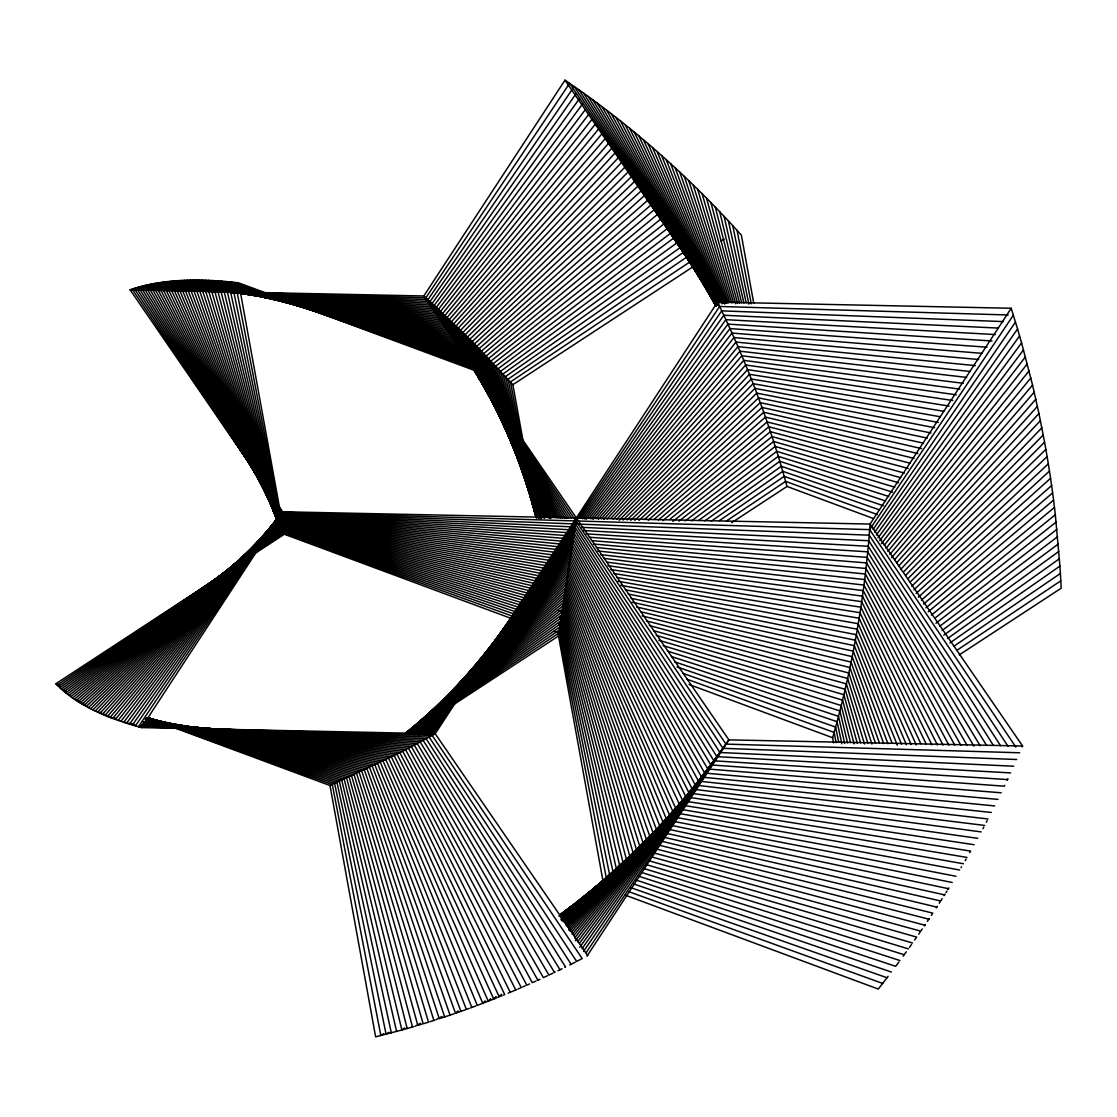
<?xml version="1.0" encoding="UTF-8"?>
<svg xmlns="http://www.w3.org/2000/svg" width="1117" height="1117" viewBox="0 0 1117 1117"><rect width="100%" height="100%" fill="white"/><g stroke="black" fill="none" stroke-linecap="round" stroke-linejoin="round"><path stroke-width="1.5" d="M564.923 535.462L280.046 514.811C275.299 521.164 279.725 528.955 284.36 534.219L511.181 618.427M576.358 517.925L558.5 635.992L452.245 705.525M833.575 742.889L832.64 737.751C852.397 668.064 864.963 596.324 870.059 524.068L1011.206 308.264L717.505 302.121L564.965 80.173L423.818 295.977L130.117 289.834L282.657 511.781L870.059 524.068L1022.6 746.016L1022.237 746.868M1019.667 752.774L725.924 744.104L425.87 297.806L132.127 289.135L130.117 289.834M1016.693 759.504L722.936 748.306L575.437 523.985M1013.691 766.206L719.92 752.495L574.976 527.015L281.219 513.289L280.172 514.616M1010.634 772.894L716.905 756.656L574.529 530.03L280.8 513.792L138.424 287.181L132.127 289.135L282.154 512.284L869.64 529.626L1015.8 747.008M1007.143 780.378L1007.925 778.717M1004.783 785.363L1004.378 786.186L710.817 764.894L573.607 536.09L424.6 733.869M987.177 820.59L986.325 822.21M983.77 827.069L982.904 828.674M969.724 852.676L970.617 851.098L683.073 805.315M966.107 859.015L965.2 860.593M961.081 867.672L961.542 866.89M959.685 870.017L676.888 817.532M955.97 876.273L675.38 821.707M952.215 882.5L668.72 824.849M947.928 889.467L948.892 887.917M946.979 891.003L946.015 892.553M944.088 895.625L945.052 894.089M942.162 898.682L941.184 900.218M940.696 900.986L664.043 837.289M940.207 901.754L939.243 903.276M936.297 907.842L937.275 906.32M221.766 575.171L55.85 683.758C78.79 707.117 110.541 719.083 141.496 727.6L282.657 511.781L281.666 512.787L869.208 535.169L1008.079 746.393M587.053 956.054L728.898 739.873L1022.6 746.016M932.835 913.148L659.156 845.178M932.346 913.915L931.355 915.423M927.347 921.441L929.358 918.439M282.21 512.228L138.424 726.762L432.167 735.433L582.194 958.581M425.87 297.806L569.6 83.328L564.965 80.173M432.167 735.433L719.627 306.477L1008.162 314.98M586.076 952.787L725.924 744.104M869.64 529.626L1013.37 315.134M924.331 925.951L925.337 924.443M922.293 928.939L921.288 930.419M920.771 931.173L652.551 857.172M920.268 931.913L918.732 934.147M135.394 725.924L281.666 512.787L134.18 288.465L427.951 299.649L471.919 341.216L512.871 384.681L523.105 441.103M571.611 518.148L427.951 299.649L574.236 86.526L569.6 83.328L719.627 306.477M174.978 727.977L329.99 785.53L400.584 752.383L429.165 737.108L577.405 521.122M579.36 518.26L721.722 310.847L1003.317 321.584M583.521 951.433L722.936 748.306M873.131 529.458L1015.493 322.045M914.614 940.067L916.68 937.107L649.2 860.844M132.392 725.045L281.61 512.857M281.219 513.289L136.274 287.809L430.045 301.534L575.869 94.023M429.151 734.511L574.976 527.015M580.98 518.483L723.802 315.245L998.444 328.077M582.097 948.612L719.92 752.495M874.737 532.195L1017.559 328.97L1011.206 308.264M911.514 944.493L909.433 947.425M280.8 513.792L129.446 724.165L134.668 724.458M266.46 293.212L238.717 282.908C205.43 278.929 171.013 278.217 138.424 287.181L432.139 303.419L579.43 98.701M427.239 734.763L574.529 530.03M582.655 518.735L725.868 319.671L995.261 334.555M579.779 947.258L716.905 756.656M876.37 534.987L1019.598 335.91M906.292 951.824L903.122 956.194M568.846 532.725L280.409 514.295L126.556 723.258L131.764 723.593M280.409 514.295L140.602 286.58L434.262 305.346L582.962 103.392M425.368 735.014L574.068 533.06L713.875 760.789L1007.534 779.554M584.386 519.042L727.921 324.112L992.036 340.978M579.625 943.097L713.875 760.789M878.046 537.808L1021.58 342.863L1017.559 328.97M898.892 961.988L895.68 966.317L635.755 879.931M142.836 285.994L436.398 307.287L585.406 109.508M586.202 519.377L729.959 328.566L987.051 347.205M577.559 941.785L710.817 764.894M879.763 540.656L1023.521 349.844M706.991 770.004L692.247 789.105L569.963 931.061M888.127 976.342L878.283 989.062L625.352 895.164M120.887 721.387L279.711 515.314L562.731 538.268M588.896 114.171L438.548 309.241L476.373 373.846M422.785 734.19L573.147 539.12L707.759 768.985L1001.195 792.791M589.036 518.511L731.984 333.048L982.011 353.335M575.395 940.709L707.759 768.985L728.898 739.873L423.818 295.977L427.951 299.649M881.411 543.686L1025.42 356.854M118.109 720.423L279.404 515.831L562.284 541.214M592.317 118.905L440.698 311.224L558.891 517.995M421.081 734.469L572.686 542.15L704.687 773.062L574.571 938.098M590.977 518.958L733.981 337.543L978.674 359.506M884.259 545.278L1027.277 363.863M690.683 791.073L687.932 794.522M687.541 795.011L686.746 796.002M115.4 719.446L279.138 516.333L560.092 543.979M595.696 123.68L442.877 313.235L476.694 373.874M419.406 734.735L572.239 545.166L701.588 777.097L994.688 805.929M592.973 519.447L735.977 342.067L975.309 365.622M573.873 935.515L701.588 777.097M886.074 548.279L1029.078 370.9M686.355 796.491L682.403 801.364M112.719 718.44L278.887 516.864L557.914 546.716M599.047 128.469L445.069 315.273L480.91 381.162M417.786 735L571.778 548.196L698.488 781.132L991.379 812.464M596.143 518.637L737.946 346.619L970.184 371.472M572.197 934.329L698.488 781.132M887.931 551.323L1030.837 377.951M678.438 806.209L676.832 808.136M676.036 809.099L568.567 569.391L482.027 659.588M557.467 549.62L278.678 517.38L110.094 717.421L115.288 718.022M602.356 133.286L447.261 317.326L479.905 378.886M417.339 733.939L571.318 551.226L695.374 785.125L988.028 818.97M598.293 519.223L739.901 351.185L966.75 377.42M571.75 931.829L695.374 785.125M889.816 554.395L1032.555 385.03L1021.58 342.863M555.289 552.315L278.482 517.897L107.511 716.388L110.96 716.821M605.735 138.005L449.467 319.406L480.617 379.668M415.733 734.344L570.857 554.255L692.247 789.105M601.435 518.763L741.842 355.764L963.287 383.299M891.548 557.746L1034.216 392.109M553.124 554.981L278.328 518.428L104.97 715.341L108.419 715.802M608.988 142.85L451.701 321.514L481.371 380.45M414.267 734.637L570.41 557.285L689.105 793.056L568.567 929.986M603.697 519.461L743.768 360.358L959.796 389.107M894.619 559.617L1035.836 399.216M550.96 557.62L278.203 518.958L102.471 714.28L105.933 714.768M612.2 147.723L453.935 323.637L483.703 384.36M414.002 733.646L569.949 560.301L685.964 796.979L977.696 838.322M607.187 518.916L745.667 364.98L956.278 394.832M568.427 927.627L685.964 796.979M896.602 562.856L1037.414 406.337M548.796 560.217L278.105 519.489L100.027 713.205L103.476 713.721M615.383 152.61L456.183 325.787L484.694 385.574M412.648 733.953L466.892 674.947M469.252 672.378L473.971 667.24M476.331 664.685L569.488 563.331L682.794 800.889M610.762 518.442L747.566 369.629L952.731 400.5M567.227 926.593L656.852 829.107M659.212 826.538L678.075 806.013M898.613 566.124L1038.936 413.472L1032.555 385.03M262.509 536.565L97.64 712.101L101.075 712.66M266.083 532.753L278.035 520.033L548.363 563.08M618.525 157.511L458.431 327.965L484.806 384.793M412.522 732.989L475.842 665.578M481.818 659.225L569.028 566.361L679.625 804.757M613.233 519.293L749.423 374.293L949.171 406.085M497.847 997.397L501.617 994.298M566.124 925.602L637.807 849.283M640.195 846.742L654.534 831.481M658.122 827.655L672.462 812.394M674.85 809.853L678.424 806.041M900.637 569.447L1040.43 420.62M95.28 710.998L263.57 535.615M265.972 533.102L277.993 520.578L546.227 565.635M621.778 162.286L460.707 330.157L487.138 388.772M411.112 733.506L473.608 668.357M616.654 519.279L751.28 378.97L943.851 411.321M496.13 996.532L493.728 999.045L483.452 1003.052M565.858 923.871L669.223 816.136M903.625 571.848L1041.854 427.783M92.99 709.867L277.979 521.122L544.077 568.162M624.864 167.229L462.983 332.377L488.045 389.61M409.897 733.841L451.268 691.618M453.711 689.147L465.873 676.72M481.706 660.58L568.12 572.421L673.244 812.45M619.237 520.257L753.109 383.676L940.235 416.753M490.684 998.71L488.241 1001.195L383.117 761.166L201.144 728.996M564.923 922.963L652.551 833.561M654.981 831.076L663.512 822.391M665.941 819.906L669.586 816.178M905.705 575.283L1043.25 434.96M90.728 708.736L263.221 536.453M266.907 532.753L278.007 521.681L541.954 570.675M629.136 170.957L465.272 334.625L490.531 394.022M409.953 732.961L457.998 684.972M460.469 682.515L466.627 676.357M481.413 661.585L567.659 575.45L669.348 814.656M623.104 520.061L754.924 388.395L938.322 422.421M485.225 1000.86L482.767 1003.317L380.38 762.506L198.7 728.773M564.085 922.097L652.789 833.491M655.246 831.034L660.175 826.105M667.575 818.719L670.032 816.262M907.828 578.746L1044.577 442.15L1038.936 413.472M88.522 707.592L263.081 536.872M266.823 533.214L278.049 522.239L541.536 573.482M632.166 175.941L467.576 336.901L491.48 394.873M408.85 733.338L451.24 691.87M456.225 686.997L462.466 680.895M479.919 663.833L567.199 578.466L666.821 820.046M627.056 519.936L756.726 393.128L934.664 427.727M563.331 921.26L653.11 833.464M909.964 582.264L1045.875 449.355M86.358 706.419L258.069 542.01M260.582 539.609L263.081 537.207M266.851 533.605L278.119 522.812L539.413 575.939M635.336 180.772L469.894 339.191L493.784 398.964M408.822 732.71L450.179 693.112M480.254 664.308L566.738 581.496L662.953 822.196M630.658 520.299L758.499 397.875L930.992 432.963M562.074 921.022L652.314 834.608M911.751 586.188L1047.118 456.574L1044.577 442.15M84.25 705.246L261.741 538.827M268.08 532.893L278.231 523.384L537.305 578.369M638.296 185.785L472.212 341.509L494.789 399.83M407.803 733.115L444.566 698.642M477.531 667.729L566.277 584.526L659.728 825.924M634.749 520.34L760.258 402.651L927.292 438.115M561.474 920.254L648.949 838.239M913.929 589.804L1048.318 463.806L1047.118 456.574M250.152 549.857L82.183 704.059L85.59 704.813M256.561 543.965L261.699 539.26M268.108 533.367L278.356 523.957L535.211 580.784M641.228 190.825L474.543 343.854L497.051 403.963M406.839 733.52L440.168 702.914M474.795 671.135L565.83 587.556L656.503 829.624M638.91 520.452L762.003 407.454L923.591 443.198M560.943 919.542L645.57 841.855M916.122 593.476L1049.463 471.053L1048.318 463.806M251.297 549.019L80.173 702.858L83.566 703.64M260.373 540.851L262.97 538.52M265.567 536.188L278.524 524.543L534.82 583.549M645.417 194.707L476.875 346.214L498.252 405.262M407.202 732.766L434.429 708.29M437.026 705.958L443.505 700.136M475.912 670.996L565.37 590.586L653.263 833.31M644.453 519.489L763.721 412.257L921.567 448.601M192.194 728.647L367.018 768.901L455.513 1013.259L458.096 1010.927M561.809 917.699L602.007 881.564M605.889 878.06L626.637 859.42M629.22 857.088L634.414 852.425M638.296 848.934L642.191 845.429M918.328 597.176L1050.566 478.299L1049.463 471.053M251.367 549.201L78.204 701.644L81.597 702.453M260.484 541.173L263.095 538.883M265.692 536.593L278.719 525.13L532.739 585.908M648.488 199.594L479.221 348.602L499.355 406.155M406.071 733.45L433.41 709.379M437.319 705.944L441.215 702.495M472.463 674.989L564.909 593.602L650.024 836.968M648.237 520.243L765.424 417.088L917.825 453.558M560.762 917.699L615.439 869.557M618.05 867.267L623.258 862.673M921.413 600.192L1051.614 485.56L1050.566 478.299M236.832 562.033L76.291 700.429L79.67 701.267M239.457 559.757L244.721 555.219M260.512 541.605L263.151 539.343M265.776 537.068L278.929 525.73L530.659 588.24M651.323 204.69L481.581 351.031L501.044 408.724M406.546 732.766L436.817 706.67M472.337 676.05L564.448 596.632L646.771 840.598M653.934 519.489L767.1 421.933L914.083 458.431M560.469 917.113L614.42 870.604M618.371 867.197L621.01 864.935M923.661 604.018L1052.619 492.848L1051.614 485.56M244.609 555.512L74.42 699.2L77.785 700.066M261.895 540.921L279.18 526.33L530.282 590.977M654.143 209.787L483.94 353.461L502.748 411.293M405.764 733.241L432.363 710.789M469.587 679.359L563.987 599.661L643.504 844.201M658.402 519.963L768.761 426.792L910.313 463.248M441.941 1016.484L435.909 1019.821M560.273 916.582L605.484 878.409M608.137 876.161L612.13 872.796M925.923 607.885L1053.568 500.123L1052.619 492.848M72.605 697.957L244.539 555.819M261.992 541.382L279.459 526.945L528.243 593.281M658.248 213.794L486.314 355.932L504.968 415.552M405.038 733.729L434.583 709.295M466.822 682.641L563.54 602.691L640.236 847.789M662.94 520.508L770.395 431.679L908.233 468.428M560.162 916.08L582.99 897.202M585.685 894.982L589.706 891.645M592.401 889.425L596.422 886.088M599.117 883.868L603.138 880.545M928.213 611.809L1054.476 507.425L1053.568 500.123M70.832 696.701L244.721 555.931M262.244 541.745L279.767 527.559L526.191 595.543M661.236 218.737L488.701 358.417L506.294 416.906M430.98 712.66L405.373 733.394L419.238 722.713M467.367 683.199L563.08 605.721L636.955 851.349M669.572 519.503L772.015 436.579L904.449 473.105M559.282 916.303L598.363 884.664M931.313 615.118L1055.328 514.728L1054.476 507.425M69.114 695.444L244.707 556.238M262.397 542.22L280.102 528.187L525.842 598.251M663.959 223.889L491.089 360.931L507.998 419.531M406.085 732.836L421.053 720.968M423.776 718.803L427.867 715.564M464.616 686.438L562.619 608.737L633.185 853.206M672.881 521.346L773.606 441.494L900.665 477.713M559.282 915.898L572.895 905.105M575.618 902.955L600.122 883.533M934.985 618.078L1056.137 522.044M67.439 694.174L236.483 562.954M262.593 542.694L280.465 528.816L523.831 600.485M668.022 227.994L493.477 363.472L509.729 422.198M464.588 687.513L562.158 611.767L629.918 856.711M678.982 521.094L775.184 446.423L898.529 482.739M420.564 1023.284L415.161 1026.216M559.38 915.535L573.119 904.868M575.869 902.745L578.62 900.609M581.371 898.473L584.121 896.337M586.872 894.2L596.492 886.744M935.948 623.244L1056.891 529.374M65.819 692.889L232.294 566.375M260.038 545.278L280.842 529.472L525.144 603.697M670.689 233.188L495.878 366.041L511.446 424.865M406.323 732.892L413.262 727.614M416.041 725.505L418.805 723.397M463.206 689.664L561.711 614.797L626.637 860.202M685.182 520.955L776.734 451.366L894.731 487.221M559.547 915.228L577.587 901.517M939.676 626.33L1057.59 536.705M64.241 691.605L232.266 566.584M260.261 545.752L281.261 530.114L519.824 604.856M674.71 237.349L498.294 368.624L512.759 425.87M405.834 733.478L412.829 728.27M460.441 692.847L561.251 617.827L623.356 863.664M691.465 520.927L778.27 456.336L892.581 492.136M562.591 912.868L577.992 901.405M942.036 630.519L1058.246 544.035M231.177 567.59L62.72 690.32L66.015 691.381M259.256 547.135L281.707 530.784L519.503 607.522M677.586 242.375L500.709 371.235L514.909 430.268M406.365 733.352L413.388 728.228M461.126 693.462L560.79 620.857M698.362 520.634L779.778 461.307L888.769 496.493M404.689 1027.961L401.883 1030L375.633 1036.827L329.99 785.53M560.511 914.446L567.534 909.322M943.753 635.252L1058.86 551.393M226.946 570.843L61.24 689.021L64.549 690.111M258.111 548.615L282.182 531.441L517.283 609.575M680.169 247.625L503.125 373.874L515.97 430.003M458.361 696.603L560.329 623.886L616.375 868.775M704.799 520.857L781.272 466.306L885.572 500.975M562.298 913.273L567.967 909.238M947.537 638.533L1059.419 558.737M59.815 687.709L224.112 573.021M256.966 550.081L282.685 532.125L515.328 611.669M684.135 251.87L505.554 376.541L518.12 434.443M455.582 699.717L559.868 626.902M711.306 521.192L782.738 471.318L883.379 505.736M562.759 913.175L568.483 909.182M949.925 642.903L1059.921 566.11L1055.328 514.728M58.447 686.397L222.702 574.166M255.835 551.519L283.215 532.809L515.021 614.322M688.086 256.17L507.984 379.235L519.531 435.504M455.68 700.82L559.422 629.932L609.798 875.519M719.348 520.648L784.19 476.345L879.54 509.883M388.953 1032.248L386.077 1034.216L334.653 783.52L175.174 727.446M953.764 646.324L1060.382 573.468L1059.921 566.11M224.587 573.091L57.121 685.084L60.402 686.271M254.899 552.817L283.774 533.507L513.094 616.389M689.426 262.23L510.427 381.944L521.653 440M721.191 240.993L724.081 239.066M455.01 702.467L558.961 632.962L606.168 877.152M726.413 520.969L785.614 481.399L877.334 514.546M383.731 1033.616L380.841 1035.543L332.308 784.525L175.062 727.698M956.85 650.345L1060.787 580.84L1060.382 573.468M252.33 555.177L284.36 534.219M512.871 384.681L693.336 266.572M731.705 522.644L787.01 486.453L873.494 518.553M959.266 654.897L1061.15 588.226L1060.787 580.84M140.602 726.12L429.165 737.108L435.197 733.729L717.505 302.121C746.338 361.224 769.627 423.022 787.01 486.453M581.496 958.944L576.651 961.444L429.165 737.108M575.269 962.142L569.712 964.948M564.867 967.364L565.551 967.015L423.175 740.403L251.116 730.895M562.088 968.732L557.928 970.757M555.163 972.097L554.465 972.418L417.255 743.615L243.548 731.021M553.083 973.089L548.922 975.057L414.323 745.193L240.686 731.104M547.539 975.713L543.393 977.654L411.405 746.742L236.12 731.007M539.93 979.246L537.165 980.517M535.783 981.145L533.004 982.402M532.32 982.709L405.611 749.786L143.911 721.777M529.556 983.951L526.791 985.166L402.734 751.28L205.333 728.438M525.409 985.78L522.644 986.995M517.813 989.076L521.262 987.596L399.872 752.746L204.383 728.438M510.93 992.008L516.431 989.676M510.232 992.301L394.217 755.623L221.585 731.16M509.547 992.594L508.165 993.167M503.348 995.149L504.73 994.591L391.411 757.047L219.002 731.104M501.98 995.722L500.598 996.28M496.479 997.942L493.728 999.045L385.868 759.811L215.651 731.216M482.083 1003.583L477.294 1005.398L377.672 763.819L198.016 728.884M475.926 1005.9L470.466 1007.925M469.112 1008.428L467.06 1009.168M466.375 1009.419L372.31 766.402L195.042 728.759M465.705 1009.656L455.513 1013.259M454.144 1013.733L441.299 1018.062M439.958 1018.509L439.274 1018.718L359.227 772.531L185.645 727.837M429.863 1021.734L434.569 1020.24M421.835 1024.219L417.828 1025.42L349.146 777.125L180.786 727.544M413.821 1026.607L401.883 1030L341.788 780.392L178.315 727.628M141.496 727.6L435.197 733.729L587.737 955.691M581.929 527.336L868.747 540.726L1000.511 745.709M141.091 725.464L426.163 738.77L571.108 964.25M583.214 530.519L868.244 546.283L993.069 744.927M141.622 724.835L247.639 730.7M586.23 533.842L867.727 551.826L986.646 745.542M143.925 724.361L242.975 730.7M248.183 731.035L420.215 742.023L560.008 969.738M589.245 537.221L867.169 557.369L980.168 745.807M127.17 722.587L123.694 722.336L280.046 514.811L145.517 290.476M142.794 723.718L222.702 729.513M226.179 729.764L238.34 730.644M145.098 285.435L235.394 292.766M249.286 293.897L240.602 293.185L244.065 293.771M254.494 294.316L263.179 295.014M266.642 295.307L433.34 308.823M592.247 540.67L866.583 562.926L973.926 746.212M143.451 723.216L221.585 729.555M226.793 729.973L235.478 730.686M147.416 284.919L235.924 292.849M248.072 293.939L239.401 293.171L244.665 293.897M251.548 294.26L260.219 295.028M265.427 295.502L435.49 310.763M593.518 544.007L865.982 568.469L966.903 745.039M144.149 722.755L218.764 729.457M223.972 729.918L232.657 730.7M706.419 773.215L997.97 799.381M149.776 284.402L234.752 292.766M239.96 293.282L246.899 293.966M250.362 294.302L257.301 294.986M262.509 295.502L435.937 312.565M596.52 547.553L865.34 573.998L960.871 745.304M143.144 722.168L219.449 729.68M222.925 730.015L408.487 748.278L537.849 980.209M233.635 292.654L152.177 283.927L153.839 286.999M238.829 293.199L245.754 293.953M249.231 294.316L256.156 295.056M259.619 295.433L266.558 296.173M270.021 296.536L438.129 314.533M597.777 550.974L864.67 579.541L954.7 745.039M154.621 283.481L234.277 292.696M248.128 294.302L438.604 316.334M600.751 554.632L863.958 585.071L948.85 745.109M144.721 721.428L189.695 726.692M193.213 727.041L198.407 727.642M233.216 292.514L157.106 283.062L158.698 286.147M238.41 293.171L440.824 318.331M603.738 558.346L863.232 590.6L943.097 745.109M145.559 721.121L188.815 726.497L145.852 719.781M192.278 726.93L199.203 727.795M695.709 789.524L984.622 825.449M159.619 282.657L233.942 292.542M239.122 293.24L441.327 320.132M606.699 562.102L862.478 596.129L937.442 745.039M146.453 720.856L181.01 725.464L177.491 724.891M193.101 727.069L198.295 727.753M205.207 728.675L212.118 729.596M215.581 730.057L397.038 754.198L515.747 989.969M692.568 793.517L981.187 831.9M162.188 282.294L234.696 292.57M443.575 322.171L239.876 293.296L243.199 293.701M607.927 565.691L861.682 601.658L931.913 744.899M145.629 720.395L188.787 726.511M193.967 727.251L197.43 727.739M204.327 728.717L218.136 730.672M164.799 281.945L233.76 292.319M238.94 293.101L244.106 293.883M247.555 294.399L266.516 297.248M269.965 297.764L273.414 298.295M276.862 298.811L444.105 323.972M610.873 569.558L860.872 607.173L926.161 744.048M146.592 720.2L181.066 725.394M193.143 727.209L196.592 727.726M203.489 728.773L208.656 729.541M212.104 730.057L215.553 730.588M687.974 801.657L974.178 844.717M234.598 292.319L167.438 281.638L168.904 284.793M246.648 294.246L265.595 297.262M269.029 297.806L272.478 298.351M275.913 298.909L279.362 299.454M282.81 299.998L444.664 325.773M551.812 563.624L555.261 564.169M613.792 573.496L860.02 612.688L920.813 743.727M202.666 728.829L388.632 758.429L499.229 996.839M170.133 281.344L233.746 292.04M247.499 294.343L257.818 296.075M261.252 296.661L264.701 297.234M268.136 297.806L446.954 327.853M616.71 577.475L859.155 618.204L916.303 744.941M145.154 719.376L188.131 726.595M201.884 728.898L205.333 729.485M208.767 730.057L212.202 730.644M681.593 809.49L967.015 857.437M172.856 281.093L234.654 292.012M248.393 294.441L256.98 295.963M260.415 296.564L263.849 297.178M267.27 297.778L282.727 300.515M286.161 301.115L447.54 329.655M617.896 581.217L858.247 623.705L911.151 744.522M146.201 719.278L180.535 725.352M183.97 725.952L187.405 726.567M680.113 813.665L963.371 863.748M175.62 280.87L235.603 291.998M247.611 294.232L251.032 294.86M254.467 295.502L449.844 331.763M620.787 585.308L857.311 629.206L906.459 744.802M145.573 718.915L186.707 726.553M236.595 291.984L178.427 280.66L179.753 283.886M248.574 294.302L257.133 295.977M260.554 296.633L448.755 333.243M625.366 589.79L856.348 634.707L901.517 744.215M146.69 718.901L174.07 724.221L146.83 718.357M181.275 280.493L237.628 291.956M254.704 295.433L451.1 335.365M628.215 594.007L855.357 640.195L897.328 745.193M146.132 718.58L168.332 723.09M171.753 723.788L180.298 725.519M197.374 728.996L374.977 765.117L471.835 1007.422M184.151 280.367L238.703 291.942M260.861 296.647L453.46 337.529M631.049 598.279L854.337 645.668L891.966 742.875M147.318 718.636L179.697 725.505M668.888 829.359L948.417 888.685M187.07 280.255L239.806 291.914M260.219 296.438L454.13 339.331M632.166 602.231L853.29 651.155L887.973 743.754M194.456 728.898L369.657 767.658L460.944 1011.36M667.324 833.519L944.577 894.857M190.03 280.172L242.654 292.291M261.322 296.591L268.108 298.155M271.501 298.937L456.504 341.523M636.648 606.992L852.215 656.628L883.687 743.545M146.369 718.105L168.43 723.174M193.032 280.13L243.827 292.291M262.467 296.745L455.513 342.933M641.116 611.837L851.098 662.088L879.288 742.651M147.639 718.259L167.955 723.118M191.663 728.801L364.407 770.13L450.081 1015.13M662.451 841.436L936.786 907.088M196.061 280.116L245.056 292.277M272.087 298.993L457.928 345.153M642.163 615.942L849.967 667.547L875.546 743.363M147.249 718.049L167.522 723.09M191.175 728.954L361.81 771.33L444.678 1016.945M199.133 280.13L246.326 292.277M263.179 296.619L268.234 297.918M271.599 298.798L460.358 347.387M646.575 620.926L848.808 672.992L871.902 744.048M146.886 717.854L158.684 720.898M162.049 721.764L167.117 723.062M655.833 848.892L928.855 919.193M202.247 280.185L247.625 292.277M272.841 299.007L277.882 300.347M281.247 301.241L461.098 349.202M649.27 625.548L847.608 678.438L867.825 743.028M146.564 717.673L158.335 720.814M161.686 721.708L166.726 723.048M183.537 727.53L356.672 773.704L433.899 1020.463M654.199 853.039L924.834 925.197M205.388 280.269L248.965 292.291M272.436 298.756L461.88 351.017M653.599 630.686L846.393 683.869L864.488 744.02M147.947 717.98L163.04 722.141M183.146 727.684L354.145 774.863L428.523 1022.153L423.161 1023.814L351.632 775.994L182.783 727.851M208.558 280.381L250.362 292.291M277.1 299.915L462.661 352.832M656.237 635.433L845.15 689.301L860.607 742.875M147.681 717.84L154.369 719.753M157.706 720.702L162.733 722.141M211.783 280.521L251.786 292.305M281.791 301.143L465.147 355.122M558.835 610.79L562.158 611.767M658.848 640.236L843.866 694.718L857.325 743.377M147.444 717.728L154.118 719.697M157.455 720.674L162.454 722.154M645.849 864.488L912.547 943.013M215.023 280.702L253.252 292.319M281.498 300.906L465.971 356.951M663.079 645.598L842.567 700.136L854.128 743.838M147.249 717.631L153.895 719.655M180.479 727.739L346.675 778.228L412.494 1026.984M644.146 868.607L908.386 948.892M218.318 280.912L254.76 292.333M286.231 302.19L466.808 358.766M667.282 651.043L841.227 705.539L850.582 742.582M148.729 718.077L158.67 721.191M180.214 727.935L344.218 779.317L407.174 1028.52M642.429 872.74L904.184 954.728M221.627 281.163L259.605 293.422M286.036 301.953L290.992 303.545M294.288 304.62L469.335 361.112M671.429 656.559L839.872 710.929L847.58 742.973M148.589 718.036L158.502 721.233M639.036 876.328L899.953 960.536M224.978 281.442L259.744 293.003M294.511 304.55L470.02 362.871M674.57 661.836L838.476 716.318L844.703 743.517M148.994 718.175L153.964 719.823M177.142 727.53L339.386 781.453L396.591 1031.452M228.371 281.763L261.364 293.045M294.357 304.327L470.899 364.7M677.014 666.961L837.066 721.694L841.869 743.824M148.868 718.189L153.867 719.865M176.961 727.767L337.013 782.486L391.327 1032.862M633.995 884.05L891.38 972.055M231.791 282.112L263.026 293.087M297.541 305.234L471.821 366.516M682.724 673.286L835.614 727.055L838.769 742.4M630.574 887.582L887.052 977.752M235.24 282.489L264.715 293.143M305.667 307.943L472.742 368.331M554.046 631.189L558.961 632.962M686.718 679.136L834.148 732.417L836.13 742.651M628.787 891.673L882.681 983.435M305.625 307.747L475.339 370.746M689.049 684.456L832.64 737.751M55.85 683.758L59.117 684.972M148.868 718.287L153.755 720.102M753.793 303.531L741.367 235.142C691.521 179.502 635.573 129.223 574.236 86.526L717.896 305.025M578.857 89.765L717.212 304.997M430.045 301.534L569.335 518.218M583.493 93.046L716.625 304.955M432.139 303.419L567.129 518.26M588.114 96.383L716.123 304.885M434.262 305.346L564.993 518.274M592.75 99.762L716.514 306.128M436.398 307.287L562.842 518.148M597.372 103.169L716.151 306.002M478.132 376.848L480.771 381.358M560.832 518.079L482.53 384.36L484.247 387.292M147.737 289.945L279.711 515.314M601.993 106.632L715.871 305.849M150.013 289.443L279.404 515.831M606.615 110.136L715.69 305.695M479.235 378.426L557.02 517.883M153.155 290.476L279.138 516.333M611.236 113.683L715.438 305.234M485.909 390.364L490.908 399.551M492.583 402.623L497.582 411.81M499.243 414.882L555.107 517.548M155.514 290.057L278.887 516.864M615.844 117.285L705.623 286.552M708.89 292.71L715.425 305.011M481.539 381.958L483.172 385.03M484.806 388.116L486.44 391.187M488.073 394.273L489.707 397.345M491.34 400.431L553.362 517.366M157.888 289.638L278.678 517.38M620.452 120.915L705.902 286.231M713.889 301.688L715.494 304.773M483.815 385.84L485.406 388.939M487.012 392.025L494.189 405.932M495.794 409.017L551.7 517.171M160.29 289.233L278.482 517.897M625.059 124.587L708.625 290.56M489.176 395.963L550.876 518.497M163.529 290.42L278.328 518.428M629.653 128.315L710.566 293.366M488.283 393.701L489.805 396.814M498.196 413.946L549.341 518.274M166 290.071L278.203 518.958M634.247 132.085L713.037 297.262M498.196 413.89L547.721 517.716M168.541 289.82L258.599 478.593M260.093 481.734L278.105 519.489M638.84 135.883L715.006 300.082M497.26 411.642L504.577 427.42M506.043 430.59L546.325 517.422M171.11 289.526L259.73 480.561M261.196 483.717L278.035 520.033M643.42 139.737L716.988 302.93M501.421 420.467L544.998 517.101M173.707 289.275L260.135 480.966M261.56 484.136L277.993 520.578M647.986 143.632L717.603 302.595M500.584 418.219L544.44 518.372M177.031 290.629L260.582 481.385M264.757 490.922L277.979 521.122M652.551 147.57L718.077 301.702M502.818 422.924L505.54 429.347M506.909 432.558L508.961 437.375M510.329 440.587L543.085 517.646M179.711 290.49L262.3 484.75M265.72 492.779L278.007 521.681M657.103 151.549L719.53 302.944M508.095 435.141L541.954 517.269M182.406 290.322L261.448 481.986M266.754 494.859L278.049 522.239M661.655 155.57L720.409 302.567M507.341 432.879L541.563 518.497M185.143 290.197L262.635 484.038M267.145 495.348L278.119 522.812M666.179 159.633L722.001 303.824M510.469 440.335L512.34 445.194M513.597 448.434L540.572 518.106M188.55 291.705L263.807 486.118M268.192 497.456L278.231 523.384M670.717 163.752L723.048 303.475M511.656 442.96L515.314 452.706M517.143 457.579L539.651 517.688M191.342 291.621L264.98 488.213M269.239 499.578L278.356 523.957M675.226 167.899L724.528 304.019M513.694 447.903L539.232 518.414M194.19 291.663L264.869 486.817M270.216 501.575L276.737 519.614M679.736 172.088L725.743 303.629M517.185 457.132L538.45 517.967M197.053 291.635L266.069 488.953M271.236 503.753L276.988 520.201M684.232 176.318L727.055 303.252M520.508 466.417L537.752 517.506M199.957 291.649L267.815 492.765M271.71 504.298L277.267 520.787M688.714 180.605L728.466 302.875M520.48 465.817L537.137 517.045M202.889 291.705L267.898 491.634M272.73 506.504L277.03 519.726M693.182 184.919L729.973 302.498M524.152 476.819L536.593 516.571M205.863 291.774L269.099 493.826M274.796 512.033L277.393 520.313M697.636 189.276L731.803 302.902M526.386 483.745L536.439 517.157M208.404 290.294L270.216 495.808M702.076 193.674L733.492 302.512M526.372 483.158L528.788 491.536M529.751 494.887L536.523 518.33M211.462 290.42L270.426 494.705M706.502 198.128L735.74 303.824M526.428 482.586L528.746 490.977M529.681 494.328L531.064 499.369M531.999 502.72L535.713 516.138M214.562 290.588L271.64 496.939M710.915 202.61L737.597 303.461M529.681 493.784L531.022 498.824M531.901 502.189L533.242 507.23M534.135 510.581L535.462 515.635M217.689 290.783L272.841 499.215M715.313 207.134L739.566 303.112M531.901 501.645L533.172 506.699M221.292 292.71L273.609 499.816M719.697 211.699L741.618 302.777M559.98 617.478L619.656 865.41M224.07 291.286L274.81 502.105M724.067 216.307L743.908 303.042M227.31 291.649L275.564 502.538M728.424 220.957L746.156 302.707M559.128 623.495L613.079 872.168M230.591 291.984L276.779 504.87M732.752 225.648L748.851 304.103M234.235 294.05L277.965 507.23M737.066 230.381L751.266 303.796M237.223 292.738L278.496 506.196M557.886 632.571L602.901 880.461M240.588 293.171L280.004 510.287"/></g></svg>
